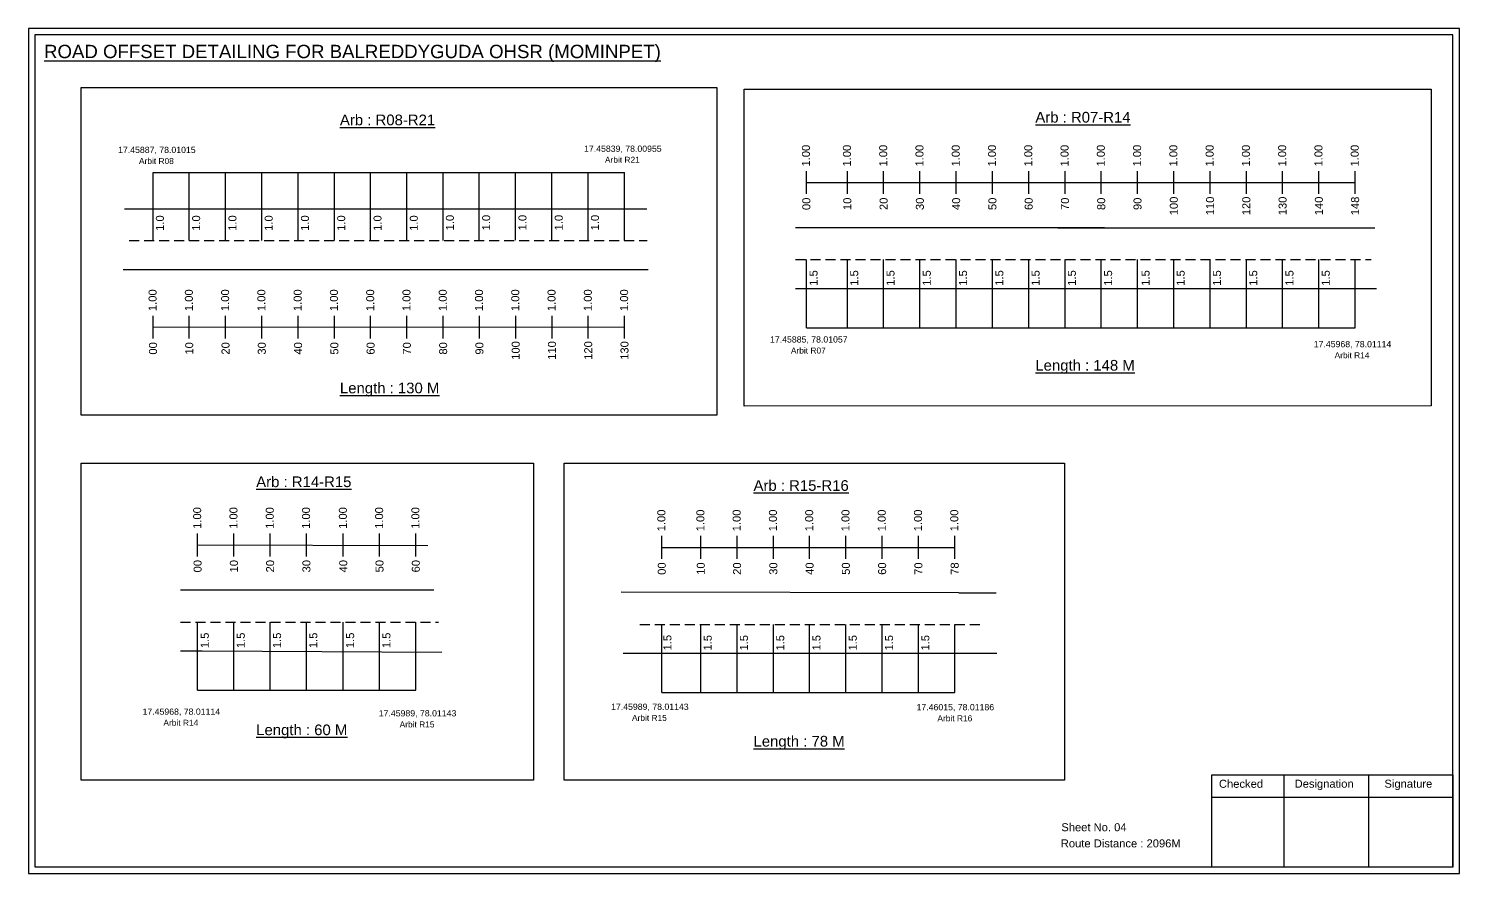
# Model space of a CAD drawing. Header units: inches. Extents: x 1111 to 5168, y 343 to 1601.
# Drawn here: x 3315 to 3851, y 343 to 660 of the extents above; entities that cross this region are included whole.
import ezdxf

# ---------------------------------------------------------------- set-up
doc = ezdxf.new("R2010")
doc.units = ezdxf.units.IN
doc.header["$MEASUREMENT"] = 0
doc.linetypes.add('DASHED2', pattern=[0.375, 0.25, -0.125])
for name, color, linetype in [('PDF_Geometry', 7, 'Continuous'), ('PDF_Text', 5, 'Continuous'), ('pipe', 5, 'Continuous')]:
    doc.layers.add(name, color=color, linetype=linetype)
doc.styles.add('PDF Arial', font='arial.ttf')
doc.styles.get("Standard").update_dxf_attribs({"font": 'arial.ttf'})

msp = doc.modelspace()

# ---------------------------------------------------------------- linework, layer by layer
at = {"color": 217, "true_color": 0x93278f}
for p, q in [((3606.37, 597.76), (3606.37, 606.32)), ((3621.74, 597.76), (3621.74, 606.32)), ((3635.34, 597.76), (3635.34, 606.32)), ((3648.94, 597.76), (3648.94, 606.32)), ((3662.54, 597.76), (3662.54, 606.32)), ((3676.14, 597.76), (3676.14, 606.32)), ((3689.74, 597.76), (3689.74, 606.32)), ((3703.34, 597.76), (3703.34, 606.32)), ((3716.94, 597.76), (3716.94, 606.32)), ((3730.54, 597.76), (3730.54, 606.32)), ((3744.14, 597.76), (3744.14, 606.32)), ((3757.74, 597.76), (3757.74, 606.32)), ((3771.34, 597.76), (3771.34, 606.32)), ((3784.94, 597.76), (3784.94, 606.32)), ((3798.54, 597.76), (3798.54, 606.32)), ((3812.14, 597.76), (3812.14, 606.32)), ((3606.37, 602.03), (3812.14, 602.03)), ((3361.39, 543.57), (3361.39, 552.12)), ((3361.39, 547.84), (3538.19, 547.9)), ((3374.99, 543.57), (3374.99, 552.12)), ((3388.59, 543.57), (3388.59, 552.12)), ((3402.19, 543.57), (3402.19, 552.12)), ((3415.79, 543.57), (3415.79, 552.12)), ((3429.39, 543.57), (3429.39, 552.12)), ((3442.99, 543.57), (3442.99, 552.12)), ((3456.59, 543.57), (3456.59, 552.12)), ((3470.19, 543.57), (3470.19, 552.12)), ((3483.79, 543.57), (3483.79, 552.12)), ((3497.39, 543.57), (3497.39, 552.12)), ((3510.99, 543.57), (3510.99, 552.12)), ((3524.59, 543.57), (3524.59, 552.12)), ((3538.19, 543.57), (3538.19, 552.12)), ((3378.12, 461.9), (3378.12, 470.46)), ((3391.72, 461.9), (3391.72, 470.46)), ((3405.32, 461.9), (3405.32, 470.46)), ((3418.92, 461.9), (3418.92, 470.46)), ((3432.74, 461.9), (3432.74, 470.46)), ((3446.34, 461.9), (3446.34, 470.46)), ((3459.94, 461.9), (3459.94, 470.46)), ((3552.16, 461), (3552.16, 469.56)), ((3566.79, 461), (3566.79, 469.56)), ((3580.39, 461), (3580.39, 469.56)), ((3593.99, 461), (3593.99, 469.56)), ((3607.59, 461), (3607.59, 469.56)), ((3621.19, 461), (3621.19, 469.56)), ((3634.79, 461), (3634.79, 469.56)), ((3648.39, 461), (3648.39, 469.56)), ((3661.99, 461), (3661.99, 469.56)), ((3378.12, 466.17), (3464.45, 465.93)), ((3552.16, 465.28), (3661.99, 465.28))]:
    msp.add_line(p, q, dxfattribs=at)
at = {"color": 5}
for p, q in [((3361.39, 605.8), (3538.19, 605.8)), ((3606.37, 547.62), (3812.14, 547.62)), ((3378.12, 411.76), (3459.94, 411.79)), ((3552.16, 410.86), (3661.99, 410.86))]:
    msp.add_line(p, q, dxfattribs=at)
for p, q in [((3361.39, 580.27), (3361.39, 605.8)), ((3374.99, 580.27), (3374.99, 605.8)), ((3388.59, 580.27), (3388.59, 605.8)), ((3402.19, 580.27), (3402.19, 605.8)), ((3415.79, 580.27), (3415.79, 605.8)), ((3429.39, 580.27), (3429.39, 605.8)), ((3442.99, 580.27), (3442.99, 605.8)), ((3456.59, 580.27), (3456.59, 605.8)), ((3470.19, 580.27), (3470.19, 605.8)), ((3483.73, 580.45), (3483.73, 605.98)), ((3497.33, 580.45), (3497.33, 605.98)), ((3510.93, 580.45), (3510.93, 605.98)), ((3524.53, 580.45), (3524.53, 605.98)), ((3538.19, 580.27), (3538.19, 605.8)), ((3350.69, 592.15), (3546.57, 592.15)), ((3718.14, 585.04), (3602.31, 585.04)), ((3700.67, 585.04), (3819.57, 585.04)), ((3350.15, 569.46), (3546.99, 569.5)), ((3606.37, 547.62), (3606.37, 573.15)), ((3621.74, 547.62), (3621.74, 573.15)), ((3635.34, 547.62), (3635.34, 573.15)), ((3648.94, 547.62), (3648.94, 573.15)), ((3662.54, 547.62), (3662.54, 573.15)), ((3676.14, 547.62), (3676.14, 573.15)), ((3689.74, 547.62), (3689.74, 573.15)), ((3703.34, 547.62), (3703.34, 573.15)), ((3716.94, 547.62), (3716.94, 573.15)), ((3730.54, 547.62), (3730.54, 573.15)), ((3744.14, 547.62), (3744.14, 573.15)), ((3757.74, 547.62), (3757.74, 573.15)), ((3771.34, 547.62), (3771.34, 573.15)), ((3784.94, 547.62), (3784.94, 573.15)), ((3798.54, 547.62), (3798.54, 573.15)), ((3812.14, 547.62), (3812.14, 573.15)), ((3602.31, 562.35), (3820.12, 562.35)), ((3466.67, 449.18), (3371.71, 449.18)), ((3663.59, 448.28), (3536.98, 448.46)), ((3663.59, 448.28), (3677.54, 448.28)), ((3378.12, 411.76), (3378.12, 437.29)), ((3391.72, 411.76), (3391.72, 437.29)), ((3405.32, 411.76), (3405.32, 437.29)), ((3418.92, 411.76), (3418.92, 437.29)), ((3432.74, 411.76), (3432.74, 437.29)), ((3446.34, 411.76), (3446.34, 437.29)), ((3459.94, 411.76), (3459.94, 437.29)), ((3552.16, 410.86), (3552.16, 436.39)), ((3566.79, 410.86), (3566.79, 436.39)), ((3580.39, 410.86), (3580.39, 436.39)), ((3593.99, 410.86), (3593.99, 436.39)), ((3607.59, 410.86), (3607.59, 436.39)), ((3621.19, 410.86), (3621.19, 436.39)), ((3634.79, 410.86), (3634.79, 436.39)), ((3648.39, 410.86), (3648.39, 436.39)), ((3661.99, 410.86), (3661.99, 436.39)), ((3537.62, 425.59), (3663.59, 425.59)), ((3663.59, 425.59), (3677.79, 425.59))]:
    msp.add_line(p, q)
at = {"linetype": 'DASHED2', "ltscale": 15}
for p, q in [((3352.44, 580.27), (3546.72, 580.27)), ((3602.31, 573.15), (3818.08, 573.15)), ((3371.71, 437.29), (3468.39, 437.29)), ((3543.89, 436.39), (3672.57, 436.39))]:
    msp.add_line(p, q, dxfattribs=at)
for points in [[(3583.09, 637.07), (3840.62, 637.12), (3840.62, 518.3), (3583.09, 518.24)], [(3334.49, 496.81), (3504.11, 496.81), (3504.11, 377.98), (3334.49, 377.98)], [(3515.56, 496.81), (3703.12, 496.81), (3703.12, 377.98), (3515.56, 377.98)]]:
    msp.add_lwpolyline(points, close=True)
msp.add_lwpolyline([(3371.71, 426.49), (3379.77, 426.49), (3469.62, 425.99)])
at = {"layer": 'PDF_Geometry'}
for points in [[(3314.74, 659.76), (3314.74, 343.05), (3851.21, 343.05), (3851.21, 659.76)], [(3317.07, 657.43), (3317.07, 345.47), (3848.79, 345.47), (3848.79, 657.43)]]:
    msp.add_lwpolyline(points, close=True, dxfattribs=at)
at = {"layer": 'PDF_Geometry', "color": 242, "true_color": 0xcc1f26}
msp.add_lwpolyline([(3848.79, 345.38), (3758.45, 345.38), (3758.45, 379.99), (3848.79, 379.99)], close=True, dxfattribs=at)
for points in [[(3785.43, 379.99), (3785.43, 345.38)], [(3817.16, 379.99), (3817.16, 345.38)], [(3758.45, 371.61), (3848.79, 371.61)]]:
    msp.add_lwpolyline(points, dxfattribs=at)
at = {"layer": 'pipe', "color": 0}
msp.add_lwpolyline([(3334.49, 637.66), (3572.81, 637.66), (3572.81, 514.81), (3334.49, 514.81)], close=True, dxfattribs=at)

# ---------------------------------------------------------------- texts
at = {"color": 242, "true_color": 0xcd2027}
for s, height, p in [('%%UROAD OFFSET DETAILING FOR BALREDDYGUDA OHSR (MOMINPET)', 5, (3320.52, 648.69)), ('%%UArb : R08-R21', 4, (3431.47, 623.53)), ('%%UArb : R07-R14', 4, (3692.22, 624.54)), ('%%ULength : 148 M', 4, (3692.22, 531.54)), ('%%ULength : 130 M', 4, (3431.47, 523.03)), ('%%UArb : R14-R15', 4, (3400.08, 487.87)), ('%%UArb : R15-R16', 4, (3586.55, 486.47)), ('%%ULength : 60 M', 4, (3400.08, 394.87)), ('%%ULength : 78 M', 4, (3586.55, 390.6))]:
    msp.add_text(s, height=height, dxfattribs=at).set_placement(p)
at = {"color": 5}
for s, height, p in [('17.45887, 78.01015', 2.34, (3348.29, 613.12)), ('17.45839, 78.00955', 2.34, (3523.01, 613.57)), ('Arbit R21', 2.246, (3530.83, 609.45)), ('Arbit R08', 2.246, (3356.11, 609)), ('17.45885, 78.01057', 2.34, (3592.74, 542.07)), ('17.45968, 78.01114', 2.34, (3796.61, 540.3)), ('Arbit R07', 2.246, (3600.56, 537.95)), ('Arbit R14', 2.246, (3804.43, 536.18)), ('17.45968, 78.01114', 2.34, (3357.46, 402.51)), ('17.45989, 78.01143', 2.34, (3446.03, 401.9)), ('17.45989, 78.01143', 2.34, (3533.15, 404.35)), ('Arbit R15', 2.246, (3540.97, 400.22)), ('17.46015, 78.01186', 2.34, (3647.68, 404.19)), ('Arbit R16', 2.246, (3655.5, 400.06)), ('Arbit R14', 2.246, (3365.28, 398.38)), ('Arbit R15', 2.246, (3453.85, 397.77))]:
    msp.add_text(s, height=height, dxfattribs=at).set_placement(p)
at = {"color": 217, "true_color": 0x93278f}
for s, p in [('1.00', (3607.7, 608.06)), ('1.00', (3623.07, 608.06)), ('1.00', (3636.67, 608.06)), ('1.00', (3650.27, 608.06)), ('1.00', (3663.87, 608.06)), ('1.00', (3677.47, 608.06)), ('1.00', (3691.07, 608.06)), ('1.00', (3704.67, 608.06)), ('1.00', (3718.27, 608.06)), ('1.00', (3731.87, 608.06)), ('1.00', (3745.47, 608.06)), ('1.00', (3759.07, 608.06)), ('1.00', (3772.67, 608.06)), ('1.00', (3786.27, 608.06)), ('1.00', (3799.87, 608.06)), ('1.00', (3813.47, 608.06)), ('00', (3607.85, 591.74)), ('10', (3623.22, 591.74)), ('20', (3636.82, 591.74)), ('30', (3650.42, 591.74)), ('40', (3664.02, 591.74)), ('50', (3677.62, 591.74)), ('60', (3691.22, 591.74)), ('70', (3704.82, 591.74)), ('80', (3718.42, 591.74)), ('90', (3732.02, 591.74)), ('100', (3745.62, 589.78)), ('110', (3759.22, 589.78)), ('120', (3772.82, 589.78)), ('130', (3786.42, 589.78)), ('140', (3800.02, 589.78)), ('148', (3813.62, 589.78)), ('1.00', (3362.72, 553.86)), ('1.00', (3376.32, 553.86)), ('1.00', (3389.92, 553.86)), ('1.00', (3403.52, 553.86)), ('1.00', (3417.12, 553.86)), ('1.00', (3430.72, 553.86)), ('1.00', (3444.32, 553.86)), ('1.00', (3457.92, 553.86)), ('1.00', (3471.52, 553.86)), ('1.00', (3485.12, 553.86)), ('1.00', (3498.72, 553.86)), ('1.00', (3512.32, 553.86)), ('1.00', (3525.92, 553.86)), ('1.00', (3539.52, 553.86)), ('00', (3362.87, 537.54)), ('10', (3376.47, 537.54)), ('20', (3390.07, 537.54)), ('30', (3403.67, 537.54)), ('40', (3417.27, 537.54)), ('50', (3430.87, 537.54)), ('60', (3444.47, 537.54)), ('70', (3458.07, 537.54)), ('80', (3471.67, 537.54)), ('90', (3485.27, 537.54)), ('100', (3498.87, 535.59)), ('110', (3512.47, 535.59)), ('120', (3526.07, 535.59)), ('130', (3539.67, 535.59)), ('1.00', (3379.45, 472.2)), ('1.00', (3393.05, 472.2)), ('1.00', (3406.65, 472.2)), ('1.00', (3420.25, 472.2)), ('1.00', (3434.06, 472.2)), ('1.00', (3447.66, 472.2)), ('1.00', (3461.26, 472.2)), ('1.00', (3553.49, 471.3)), ('1.00', (3568.12, 471.3)), ('1.00', (3581.72, 471.3)), ('1.00', (3595.32, 471.3)), ('1.00', (3608.92, 471.3)), ('1.00', (3622.52, 471.3)), ('1.00', (3636.12, 471.3)), ('1.00', (3649.72, 471.3)), ('1.00', (3663.32, 471.3)), ('00', (3379.6, 455.88)), ('10', (3393.2, 455.88)), ('20', (3406.8, 455.88)), ('30', (3420.4, 455.88)), ('40', (3434.21, 455.88)), ('50', (3447.81, 455.88)), ('60', (3461.41, 455.88)), ('00', (3553.64, 454.98)), ('10', (3568.27, 454.98)), ('20', (3581.87, 454.98)), ('30', (3595.47, 454.98)), ('40', (3609.07, 454.98)), ('50', (3622.67, 454.98)), ('60', (3636.27, 454.98)), ('70', (3649.87, 454.98)), ('78', (3663.47, 454.98))]:
    msp.add_text(s, height=3, rotation=90, dxfattribs=at).set_placement(p)
for s, p in [('1.0', (3365.46, 583.94)), ('1.0', (3379.06, 583.94)), ('1.0', (3392.66, 583.94)), ('1.0', (3406.26, 583.94)), ('1.0', (3419.86, 583.94)), ('1.0', (3433.46, 583.94)), ('1.0', (3447.06, 583.94)), ('1.0', (3460.66, 583.94)), ('1.0', (3474.2, 584.12)), ('1.0', (3487.8, 584.12)), ('1.0', (3501.4, 584.12)), ('1.0', (3515, 584.12)), ('1.0', (3528.6, 584.12)), ('1.5', (3610.55, 563.35)), ('1.5', (3625.81, 563.35)), ('1.5', (3639.41, 563.35)), ('1.5', (3653.01, 563.35)), ('1.5', (3666.61, 563.35)), ('1.5', (3680.21, 563.35)), ('1.5', (3693.81, 563.35)), ('1.5', (3707.41, 563.35)), ('1.5', (3721.01, 563.35)), ('1.5', (3735.04, 563.35)), ('1.5', (3748.21, 563.35)), ('1.5', (3761.81, 563.35)), ('1.5', (3775.41, 563.35)), ('1.5', (3789.01, 563.35)), ('1.5', (3802.61, 563.35)), ('1.5', (3382.3, 427.49)), ('1.5', (3395.79, 427.49)), ('1.5', (3409.39, 427.49)), ('1.5', (3422.99, 427.49)), ('1.5', (3436.8, 427.49)), ('1.5', (3450.4, 427.49)), ('1.5', (3555.76, 426.64)), ('1.5', (3570.86, 426.59)), ('1.5', (3584.46, 426.59)), ('1.5', (3598.06, 426.59)), ('1.5', (3611.66, 426.59)), ('1.5', (3625.26, 426.59)), ('1.5', (3638.86, 426.59)), ('1.5', (3652.46, 426.59))]:
    msp.add_text(s, height=3, rotation=90).set_placement(p)
for s, p in [('Sheet No. 04', (3701.95, 358.85)), ('Route Distance : 2096M', (3701.76, 352.8))]:
    msp.add_text(s, height=3).set_placement(p)
at = {"layer": 'PDF_Text', "color": 7, "attachment_point": 7, "style": 'PDF Arial'}
for s, insert, char_height in [('Checked', (3761.06, 375.1), 3.001), ('Designation', (3789.43, 374.27), 3.0006), ('Signature', (3823.12, 374.27), 3.001)]:
    msp.add_mtext(s, dxfattribs=dict(at, insert=insert, char_height=char_height))

doc.saveas('drawing.dxf')
